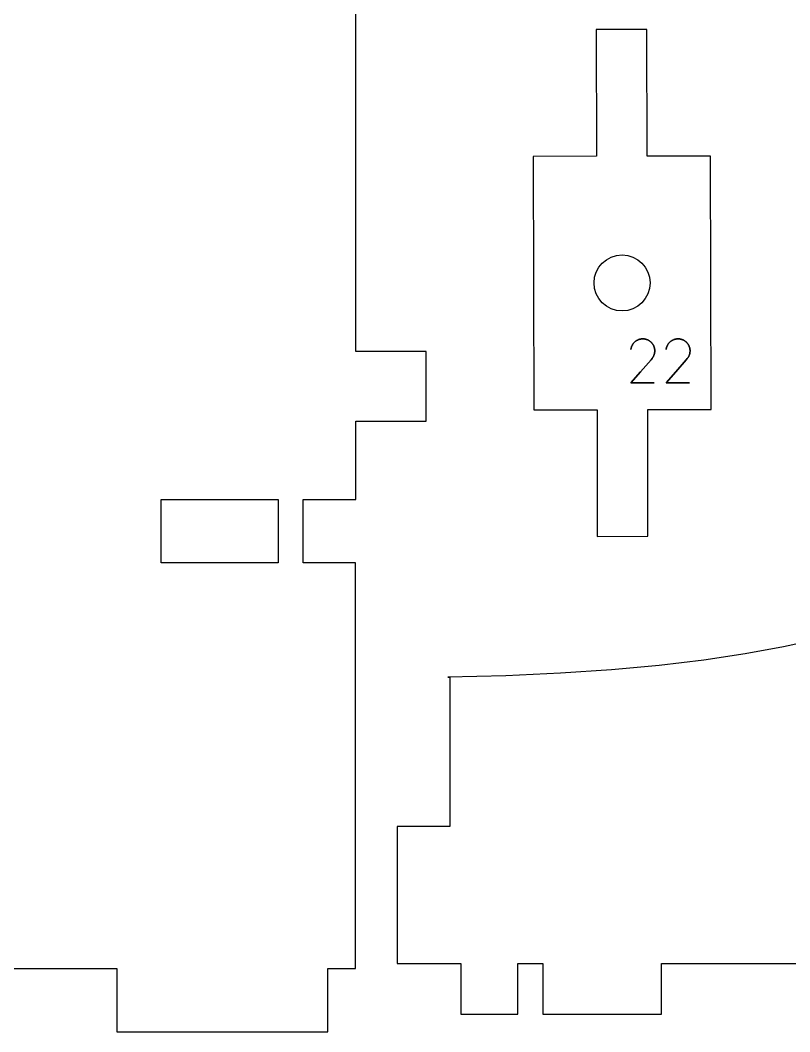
# Model space of a CAD drawing. Extents: x -24 to 6, y -20.7 to -0.7.
# Drawn here: x -17.152 to -13.507, y -12.215 to -7.425 of the extents above; entities that cross this region are included whole.
import ezdxf

# ---------------------------------------------------------------- set-up
doc = ezdxf.new("R2010")
doc.units = 0
doc.layers.add('LAYER_1', color=7, linetype='CONTINUOUS')

msp = doc.modelspace()

# ---------------------------------------------------------------- linework, layer by layer
at = {"layer": 'LAYER_1', "color": 250}
for p, q in [((-15.5622, -8.9941), (-15.5622, -7.3454)), ((-14.1839, -7.4691), (-14.4239, -7.4696)), ((-14.4239, -7.4696), (-14.4226, -8.0696)), ((-14.1826, -8.0691), (-14.1839, -7.4691)), ((-14.4226, -8.0696), (-14.7226, -8.0703)), ((-14.7226, -8.0703), (-14.7199, -9.2703)), ((-13.8826, -8.0684), (-14.1826, -8.0691)), ((-13.8799, -9.2684), (-13.8826, -8.0684)), ((-14.2483, -8.9568), (-14.2495, -8.9583)), ((-14.2495, -8.9583), (-14.2483, -8.9568)), ((-14.2471, -8.9552), (-14.2483, -8.9568)), ((-14.2483, -8.9568), (-14.2471, -8.9552)), ((-14.2459, -8.9537), (-14.2471, -8.9552)), ((-14.2471, -8.9552), (-14.2459, -8.9537)), ((-14.2446, -8.9522), (-14.2459, -8.9537)), ((-14.2459, -8.9537), (-14.2446, -8.9522)), ((-14.2432, -8.9508), (-14.2446, -8.9522)), ((-14.2446, -8.9522), (-14.2432, -8.9508)), ((-14.2418, -8.9495), (-14.2432, -8.9508)), ((-14.2432, -8.9508), (-14.2418, -8.9495)), ((-14.2403, -8.9481), (-14.2418, -8.9495)), ((-14.2418, -8.9495), (-14.2403, -8.9481)), ((-14.2388, -8.9469), (-14.2403, -8.9481)), ((-14.2403, -8.9481), (-14.2388, -8.9469)), ((-14.2373, -8.9457), (-14.2388, -8.9469)), ((-14.2388, -8.9469), (-14.2373, -8.9457)), ((-14.2357, -8.9445), (-14.2373, -8.9457)), ((-14.2373, -8.9457), (-14.2357, -8.9445)), ((-14.2341, -8.9434), (-14.2357, -8.9445)), ((-14.2357, -8.9445), (-14.2341, -8.9434)), ((-14.2324, -8.9424), (-14.2341, -8.9434)), ((-14.2341, -8.9434), (-14.2324, -8.9424)), ((-14.2307, -8.9414), (-14.2324, -8.9424)), ((-14.2324, -8.9424), (-14.2307, -8.9414)), ((-14.229, -8.9405), (-14.2307, -8.9414)), ((-14.2307, -8.9414), (-14.229, -8.9405)), ((-14.2272, -8.9396), (-14.229, -8.9405)), ((-14.229, -8.9405), (-14.2272, -8.9396)), ((-14.2254, -8.9388), (-14.2272, -8.9396)), ((-14.2272, -8.9396), (-14.2254, -8.9388)), ((-14.2236, -8.938), (-14.2254, -8.9388)), ((-14.2254, -8.9388), (-14.2236, -8.938)), ((-14.2217, -8.9374), (-14.2236, -8.938)), ((-14.2236, -8.938), (-14.2217, -8.9374)), ((-14.2199, -8.9367), (-14.2217, -8.9374)), ((-14.2217, -8.9374), (-14.2199, -8.9367)), ((-14.218, -8.9362), (-14.2199, -8.9367)), ((-14.2199, -8.9367), (-14.218, -8.9362)), ((-14.2161, -8.9357), (-14.218, -8.9362)), ((-14.218, -8.9362), (-14.2161, -8.9357)), ((-14.2142, -8.9353), (-14.2161, -8.9357)), ((-14.2161, -8.9357), (-14.2142, -8.9353)), ((-14.2122, -8.9349), (-14.2142, -8.9353)), ((-14.2142, -8.9353), (-14.2122, -8.9349)), ((-14.2103, -8.9347), (-14.2122, -8.9349)), ((-14.2122, -8.9349), (-14.2103, -8.9347)), ((-14.2083, -8.9344), (-14.2103, -8.9347)), ((-14.2103, -8.9347), (-14.2083, -8.9344)), ((-14.2064, -8.9343), (-14.2083, -8.9344)), ((-14.2083, -8.9344), (-14.2064, -8.9343)), ((-14.2044, -8.9342), (-14.2064, -8.9343)), ((-14.2064, -8.9343), (-14.2044, -8.9342)), ((-14.2025, -8.9342), (-14.2044, -8.9342)), ((-14.2044, -8.9342), (-14.2025, -8.9342)), ((-14.2005, -8.9342), (-14.2025, -8.9342)), ((-14.2025, -8.9342), (-14.2005, -8.9342)), ((-14.1985, -8.9344), (-14.2005, -8.9342)), ((-14.2005, -8.9342), (-14.1985, -8.9344)), ((-14.1966, -8.9346), (-14.1985, -8.9344)), ((-14.1985, -8.9344), (-14.1966, -8.9346)), ((-14.1946, -8.9348), (-14.1966, -8.9346)), ((-14.1966, -8.9346), (-14.1946, -8.9348)), ((-14.1927, -8.9351), (-14.1946, -8.9348)), ((-14.1946, -8.9348), (-14.1927, -8.9351)), ((-14.1908, -8.9355), (-14.1927, -8.9351)), ((-14.1927, -8.9351), (-14.1908, -8.9355)), ((-14.1889, -8.936), (-14.1908, -8.9355)), ((-14.1908, -8.9355), (-14.1889, -8.936)), ((-14.187, -8.9365), (-14.1889, -8.936)), ((-14.1889, -8.936), (-14.187, -8.9365)), ((-14.1851, -8.9371), (-14.187, -8.9365)), ((-14.187, -8.9365), (-14.1851, -8.9371)), ((-14.1832, -8.9378), (-14.1851, -8.9371)), ((-14.1851, -8.9371), (-14.1832, -8.9378)), ((-14.1814, -8.9385), (-14.1832, -8.9378)), ((-14.1832, -8.9378), (-14.1814, -8.9385)), ((-14.1796, -8.9393), (-14.1814, -8.9385)), ((-14.1814, -8.9385), (-14.1796, -8.9393)), ((-14.1778, -8.9401), (-14.1796, -8.9393)), ((-14.1796, -8.9393), (-14.1778, -8.9401)), ((-14.1761, -8.941), (-14.1778, -8.9401)), ((-14.1778, -8.9401), (-14.1761, -8.941)), ((-14.1744, -8.942), (-14.1761, -8.941)), ((-14.1761, -8.941), (-14.1744, -8.942)), ((-14.1727, -8.943), (-14.1744, -8.942)), ((-14.1744, -8.942), (-14.1727, -8.943)), ((-14.1711, -8.9441), (-14.1727, -8.943)), ((-14.1727, -8.943), (-14.1711, -8.9441)), ((-14.1695, -8.9452), (-14.1711, -8.9441)), ((-14.1711, -8.9441), (-14.1695, -8.9452)), ((-14.1679, -8.9464), (-14.1695, -8.9452)), ((-14.1695, -8.9452), (-14.1679, -8.9464)), ((-14.1664, -8.9477), (-14.1679, -8.9464)), ((-14.1679, -8.9464), (-14.1664, -8.9477)), ((-14.1649, -8.949), (-14.1664, -8.9477)), ((-14.1664, -8.9477), (-14.1649, -8.949)), ((-14.1635, -8.9503), (-14.1649, -8.949)), ((-14.1649, -8.949), (-14.1635, -8.9503)), ((-14.1621, -8.9517), (-14.1635, -8.9503)), ((-14.1635, -8.9503), (-14.1621, -8.9517)), ((-14.1608, -8.9531), (-14.1621, -8.9517)), ((-14.1621, -8.9517), (-14.1608, -8.9531)), ((-14.1595, -8.9546), (-14.1608, -8.9531)), ((-14.1608, -8.9531), (-14.1595, -8.9546)), ((-14.1582, -8.9562), (-14.1595, -8.9546)), ((-14.1595, -8.9546), (-14.1582, -8.9562)), ((-14.1571, -8.9577), (-14.1582, -8.9562)), ((-14.1582, -8.9562), (-14.1571, -8.9577)), ((-14.0813, -8.9568), (-14.0824, -8.9583)), ((-14.0824, -8.9583), (-14.0813, -8.9568)), ((-14.0801, -8.9552), (-14.0813, -8.9568)), ((-14.0813, -8.9568), (-14.0801, -8.9552)), ((-14.0788, -8.9537), (-14.0801, -8.9552)), ((-14.0801, -8.9552), (-14.0788, -8.9537)), ((-14.0775, -8.9522), (-14.0788, -8.9537)), ((-14.0788, -8.9537), (-14.0775, -8.9522)), ((-14.0761, -8.9508), (-14.0775, -8.9522)), ((-14.0775, -8.9522), (-14.0761, -8.9508)), ((-14.0747, -8.9495), (-14.0761, -8.9508)), ((-14.0761, -8.9508), (-14.0747, -8.9495)), ((-14.0732, -8.9481), (-14.0747, -8.9495)), ((-14.0747, -8.9495), (-14.0732, -8.9481)), ((-14.0717, -8.9469), (-14.0732, -8.9481)), ((-14.0732, -8.9481), (-14.0717, -8.9469)), ((-14.0702, -8.9457), (-14.0717, -8.9469)), ((-14.0717, -8.9469), (-14.0702, -8.9457)), ((-14.0686, -8.9445), (-14.0702, -8.9457)), ((-14.0702, -8.9457), (-14.0686, -8.9445)), ((-14.067, -8.9434), (-14.0686, -8.9445)), ((-14.0686, -8.9445), (-14.067, -8.9434)), ((-14.0653, -8.9424), (-14.067, -8.9434)), ((-14.067, -8.9434), (-14.0653, -8.9424)), ((-14.0636, -8.9414), (-14.0653, -8.9424)), ((-14.0653, -8.9424), (-14.0636, -8.9414)), ((-14.0619, -8.9405), (-14.0636, -8.9414)), ((-14.0636, -8.9414), (-14.0619, -8.9405)), ((-14.0601, -8.9396), (-14.0619, -8.9405)), ((-14.0619, -8.9405), (-14.0601, -8.9396)), ((-14.0583, -8.9388), (-14.0601, -8.9396)), ((-14.0601, -8.9396), (-14.0583, -8.9388)), ((-14.0565, -8.938), (-14.0583, -8.9388)), ((-14.0583, -8.9388), (-14.0565, -8.938)), ((-14.0547, -8.9374), (-14.0565, -8.938)), ((-14.0565, -8.938), (-14.0547, -8.9374)), ((-14.0528, -8.9367), (-14.0547, -8.9374)), ((-14.0547, -8.9374), (-14.0528, -8.9367)), ((-14.0509, -8.9362), (-14.0528, -8.9367)), ((-14.0528, -8.9367), (-14.0509, -8.9362)), ((-14.049, -8.9357), (-14.0509, -8.9362)), ((-14.0509, -8.9362), (-14.049, -8.9357)), ((-14.0471, -8.9353), (-14.049, -8.9357)), ((-14.049, -8.9357), (-14.0471, -8.9353)), ((-14.0452, -8.9349), (-14.0471, -8.9353)), ((-14.0471, -8.9353), (-14.0452, -8.9349)), ((-14.0432, -8.9347), (-14.0452, -8.9349)), ((-14.0452, -8.9349), (-14.0432, -8.9347)), ((-14.0413, -8.9344), (-14.0432, -8.9347)), ((-14.0432, -8.9347), (-14.0413, -8.9344)), ((-14.0393, -8.9343), (-14.0413, -8.9344)), ((-14.0413, -8.9344), (-14.0393, -8.9343)), ((-14.0373, -8.9342), (-14.0393, -8.9343)), ((-14.0393, -8.9343), (-14.0373, -8.9342)), ((-14.0354, -8.9342), (-14.0373, -8.9342)), ((-14.0373, -8.9342), (-14.0354, -8.9342)), ((-14.0334, -8.9342), (-14.0354, -8.9342)), ((-14.0354, -8.9342), (-14.0334, -8.9342)), ((-14.0315, -8.9344), (-14.0334, -8.9342)), ((-14.0334, -8.9342), (-14.0315, -8.9344)), ((-14.0295, -8.9346), (-14.0315, -8.9344)), ((-14.0315, -8.9344), (-14.0295, -8.9346)), ((-14.0276, -8.9348), (-14.0295, -8.9346)), ((-14.0295, -8.9346), (-14.0276, -8.9348)), ((-14.0256, -8.9351), (-14.0276, -8.9348)), ((-14.0276, -8.9348), (-14.0256, -8.9351)), ((-14.0237, -8.9355), (-14.0256, -8.9351)), ((-14.0256, -8.9351), (-14.0237, -8.9355)), ((-14.0218, -8.936), (-14.0237, -8.9355)), ((-14.0237, -8.9355), (-14.0218, -8.936)), ((-14.0199, -8.9365), (-14.0218, -8.936)), ((-14.0218, -8.936), (-14.0199, -8.9365)), ((-14.018, -8.9371), (-14.0199, -8.9365)), ((-14.0199, -8.9365), (-14.018, -8.9371)), ((-14.0162, -8.9378), (-14.018, -8.9371)), ((-14.018, -8.9371), (-14.0162, -8.9378)), ((-14.0143, -8.9385), (-14.0162, -8.9378)), ((-14.0162, -8.9378), (-14.0143, -8.9385)), ((-14.0125, -8.9393), (-14.0143, -8.9385)), ((-14.0143, -8.9385), (-14.0125, -8.9393)), ((-14.0108, -8.9401), (-14.0125, -8.9393)), ((-14.0125, -8.9393), (-14.0108, -8.9401)), ((-14.009, -8.941), (-14.0108, -8.9401)), ((-14.0108, -8.9401), (-14.009, -8.941)), ((-14.0073, -8.942), (-14.009, -8.941)), ((-14.009, -8.941), (-14.0073, -8.942)), ((-14.0056, -8.943), (-14.0073, -8.942)), ((-14.0073, -8.942), (-14.0056, -8.943)), ((-14.004, -8.9441), (-14.0056, -8.943)), ((-14.0056, -8.943), (-14.004, -8.9441)), ((-14.0024, -8.9452), (-14.004, -8.9441)), ((-14.004, -8.9441), (-14.0024, -8.9452)), ((-14.0008, -8.9464), (-14.0024, -8.9452)), ((-14.0024, -8.9452), (-14.0008, -8.9464)), ((-13.9993, -8.9477), (-14.0008, -8.9464)), ((-14.0008, -8.9464), (-13.9993, -8.9477)), ((-13.9978, -8.949), (-13.9993, -8.9477)), ((-13.9993, -8.9477), (-13.9978, -8.949)), ((-13.9964, -8.9503), (-13.9978, -8.949)), ((-13.9978, -8.949), (-13.9964, -8.9503)), ((-13.995, -8.9517), (-13.9964, -8.9503)), ((-13.9964, -8.9503), (-13.995, -8.9517)), ((-13.9937, -8.9531), (-13.995, -8.9517)), ((-13.995, -8.9517), (-13.9937, -8.9531)), ((-13.9924, -8.9546), (-13.9937, -8.9531)), ((-13.9937, -8.9531), (-13.9924, -8.9546)), ((-13.9912, -8.9562), (-13.9924, -8.9546)), ((-13.9924, -8.9546), (-13.9912, -8.9562)), ((-13.99, -8.9577), (-13.9912, -8.9562)), ((-13.9912, -8.9562), (-13.99, -8.9577)), ((-15.5596, -8.9946), (-15.5622, -8.9941)), ((-15.2296, -8.9946), (-15.5596, -8.9946)), ((-15.2296, -9.3246), (-15.2296, -8.9946)), ((-14.259, -8.9818), (-14.2593, -8.9838)), ((-14.2593, -8.9838), (-14.259, -8.9818)), ((-14.2587, -8.9799), (-14.259, -8.9818)), ((-14.259, -8.9818), (-14.2587, -8.9799)), ((-14.2583, -8.978), (-14.2587, -8.9799)), ((-14.2587, -8.9799), (-14.2583, -8.978)), ((-14.2578, -8.976), (-14.2583, -8.978)), ((-14.2583, -8.978), (-14.2578, -8.976)), ((-14.2572, -8.9742), (-14.2578, -8.976)), ((-14.2578, -8.976), (-14.2572, -8.9742)), ((-14.2566, -8.9723), (-14.2572, -8.9742)), ((-14.2572, -8.9742), (-14.2566, -8.9723)), ((-14.2559, -8.9704), (-14.2566, -8.9723)), ((-14.2566, -8.9723), (-14.2559, -8.9704)), ((-14.2552, -8.9686), (-14.2559, -8.9704)), ((-14.2559, -8.9704), (-14.2552, -8.9686)), ((-14.2544, -8.9668), (-14.2552, -8.9686)), ((-14.2552, -8.9686), (-14.2544, -8.9668)), ((-14.2535, -8.9651), (-14.2544, -8.9668)), ((-14.2544, -8.9668), (-14.2535, -8.9651)), ((-14.2526, -8.9633), (-14.2535, -8.9651)), ((-14.2535, -8.9651), (-14.2526, -8.9633)), ((-14.2516, -8.9616), (-14.2526, -8.9633)), ((-14.2526, -8.9633), (-14.2516, -8.9616)), ((-14.2506, -8.96), (-14.2516, -8.9616)), ((-14.2516, -8.9616), (-14.2506, -8.96)), ((-14.2495, -8.9583), (-14.2506, -8.96)), ((-14.2506, -8.96), (-14.2495, -8.9583)), ((-14.1559, -8.9593), (-14.1571, -8.9577)), ((-14.1571, -8.9577), (-14.1559, -8.9593)), ((-14.1549, -8.961), (-14.1559, -8.9593)), ((-14.1559, -8.9593), (-14.1549, -8.961)), ((-14.1539, -8.9627), (-14.1549, -8.961)), ((-14.1549, -8.961), (-14.1539, -8.9627)), ((-14.1529, -8.9644), (-14.1539, -8.9627)), ((-14.1539, -8.9627), (-14.1529, -8.9644)), ((-14.152, -8.9662), (-14.1529, -8.9644)), ((-14.1529, -8.9644), (-14.152, -8.9662)), ((-14.1512, -8.9679), (-14.152, -8.9662)), ((-14.152, -8.9662), (-14.1512, -8.9679)), ((-14.1504, -8.9697), (-14.1512, -8.9679)), ((-14.1512, -8.9679), (-14.1504, -8.9697)), ((-14.1497, -8.9716), (-14.1504, -8.9697)), ((-14.1504, -8.9697), (-14.1497, -8.9716)), ((-14.1491, -8.9734), (-14.1497, -8.9716)), ((-14.1497, -8.9716), (-14.1491, -8.9734)), ((-14.1485, -8.9753), (-14.1491, -8.9734)), ((-14.1491, -8.9734), (-14.1485, -8.9753)), ((-14.148, -8.9772), (-14.1485, -8.9753)), ((-14.1485, -8.9753), (-14.148, -8.9772)), ((-14.1485, -9.0064), (-14.148, -9.0045)), ((-14.148, -9.0045), (-14.1485, -9.0064)), ((-14.1476, -8.9791), (-14.148, -8.9772)), ((-14.148, -8.9772), (-14.1476, -8.9791)), ((-14.148, -9.0045), (-14.1476, -9.0025)), ((-14.1476, -9.0025), (-14.148, -9.0045)), ((-14.1472, -8.9811), (-14.1476, -8.9791)), ((-14.1476, -8.9791), (-14.1472, -8.9811)), ((-14.1476, -9.0025), (-14.1472, -9.0006)), ((-14.1472, -9.0006), (-14.1476, -9.0025)), ((-14.1469, -8.983), (-14.1472, -8.9811)), ((-14.1472, -8.9811), (-14.1469, -8.983)), ((-14.1472, -9.0006), (-14.1469, -8.9987)), ((-14.1469, -8.9987), (-14.1472, -9.0006)), ((-14.1467, -8.985), (-14.1469, -8.983)), ((-14.1469, -8.983), (-14.1467, -8.985)), ((-14.1469, -8.9987), (-14.1467, -8.9967)), ((-14.1467, -8.9967), (-14.1469, -8.9987)), ((-14.1465, -8.9869), (-14.1467, -8.985)), ((-14.1467, -8.985), (-14.1465, -8.9869)), ((-14.1467, -8.9967), (-14.1465, -8.9948)), ((-14.1465, -8.9948), (-14.1467, -8.9967)), ((-14.1464, -8.9889), (-14.1465, -8.9869)), ((-14.1465, -8.9869), (-14.1464, -8.9889)), ((-14.1465, -8.9948), (-14.1464, -8.9928)), ((-14.1464, -8.9928), (-14.1465, -8.9948)), ((-14.1464, -8.9908), (-14.1464, -8.9889)), ((-14.1464, -8.9889), (-14.1464, -8.9908)), ((-14.1464, -8.9928), (-14.1464, -8.9908)), ((-14.1464, -8.9908), (-14.1464, -8.9928)), ((-14.092, -8.9818), (-14.0922, -8.9838)), ((-14.0922, -8.9838), (-14.092, -8.9818)), ((-14.0916, -8.9799), (-14.092, -8.9818)), ((-14.092, -8.9818), (-14.0916, -8.9799)), ((-14.0912, -8.978), (-14.0916, -8.9799)), ((-14.0916, -8.9799), (-14.0912, -8.978)), ((-14.0907, -8.976), (-14.0912, -8.978)), ((-14.0912, -8.978), (-14.0907, -8.976)), ((-14.0902, -8.9742), (-14.0907, -8.976)), ((-14.0907, -8.976), (-14.0902, -8.9742)), ((-14.0896, -8.9723), (-14.0902, -8.9742)), ((-14.0902, -8.9742), (-14.0896, -8.9723)), ((-14.0889, -8.9704), (-14.0896, -8.9723)), ((-14.0896, -8.9723), (-14.0889, -8.9704)), ((-14.0881, -8.9686), (-14.0889, -8.9704)), ((-14.0889, -8.9704), (-14.0881, -8.9686)), ((-14.0873, -8.9668), (-14.0881, -8.9686)), ((-14.0881, -8.9686), (-14.0873, -8.9668)), ((-14.0865, -8.9651), (-14.0873, -8.9668)), ((-14.0873, -8.9668), (-14.0865, -8.9651)), ((-14.0855, -8.9633), (-14.0865, -8.9651)), ((-14.0865, -8.9651), (-14.0855, -8.9633)), ((-14.0846, -8.9616), (-14.0855, -8.9633)), ((-14.0855, -8.9633), (-14.0846, -8.9616)), ((-14.0835, -8.96), (-14.0846, -8.9616)), ((-14.0846, -8.9616), (-14.0835, -8.96)), ((-14.0824, -8.9583), (-14.0835, -8.96)), ((-14.0835, -8.96), (-14.0824, -8.9583)), ((-13.9889, -8.9593), (-13.99, -8.9577)), ((-13.99, -8.9577), (-13.9889, -8.9593)), ((-13.9878, -8.961), (-13.9889, -8.9593)), ((-13.9889, -8.9593), (-13.9878, -8.961)), ((-13.9868, -8.9627), (-13.9878, -8.961)), ((-13.9878, -8.961), (-13.9868, -8.9627)), ((-13.9859, -8.9644), (-13.9868, -8.9627)), ((-13.9868, -8.9627), (-13.9859, -8.9644)), ((-13.985, -8.9662), (-13.9859, -8.9644)), ((-13.9859, -8.9644), (-13.985, -8.9662)), ((-13.9841, -8.9679), (-13.985, -8.9662)), ((-13.985, -8.9662), (-13.9841, -8.9679)), ((-13.9834, -8.9697), (-13.9841, -8.9679)), ((-13.9841, -8.9679), (-13.9834, -8.9697)), ((-13.9827, -8.9716), (-13.9834, -8.9697)), ((-13.9834, -8.9697), (-13.9827, -8.9716)), ((-13.982, -8.9734), (-13.9827, -8.9716)), ((-13.9827, -8.9716), (-13.982, -8.9734)), ((-13.9815, -8.9753), (-13.982, -8.9734)), ((-13.982, -8.9734), (-13.9815, -8.9753)), ((-13.981, -8.9772), (-13.9815, -8.9753)), ((-13.9815, -8.9753), (-13.981, -8.9772)), ((-13.9814, -9.0064), (-13.9809, -9.0045)), ((-13.9809, -9.0045), (-13.9814, -9.0064)), ((-13.9805, -8.9791), (-13.981, -8.9772)), ((-13.981, -8.9772), (-13.9805, -8.9791)), ((-13.9809, -9.0045), (-13.9805, -9.0025)), ((-13.9805, -9.0025), (-13.9809, -9.0045)), ((-13.9801, -8.9811), (-13.9805, -8.9791)), ((-13.9805, -8.9791), (-13.9801, -8.9811)), ((-13.9805, -9.0025), (-13.9801, -9.0006)), ((-13.9801, -9.0006), (-13.9805, -9.0025)), ((-13.9798, -8.983), (-13.9801, -8.9811)), ((-13.9801, -8.9811), (-13.9798, -8.983)), ((-13.9801, -9.0006), (-13.9798, -8.9987)), ((-13.9798, -8.9987), (-13.9801, -9.0006)), ((-13.9796, -8.985), (-13.9798, -8.983)), ((-13.9798, -8.983), (-13.9796, -8.985)), ((-13.9798, -8.9987), (-13.9796, -8.9967)), ((-13.9796, -8.9967), (-13.9798, -8.9987)), ((-13.9794, -8.9869), (-13.9796, -8.985)), ((-13.9796, -8.985), (-13.9794, -8.9869)), ((-13.9796, -8.9967), (-13.9794, -8.9948)), ((-13.9794, -8.9948), (-13.9796, -8.9967)), ((-13.9793, -8.9889), (-13.9794, -8.9869)), ((-13.9794, -8.9869), (-13.9793, -8.9889)), ((-13.9794, -8.9948), (-13.9793, -8.9928)), ((-13.9793, -8.9928), (-13.9794, -8.9948)), ((-13.9793, -8.9908), (-13.9793, -8.9889)), ((-13.9793, -8.9889), (-13.9793, -8.9908)), ((-13.9793, -8.9928), (-13.9793, -8.9908)), ((-13.9793, -8.9908), (-13.9793, -8.9928)), ((-14.2139, -9.0907), (-14.1639, -9.0337)), ((-14.1639, -9.0337), (-14.2139, -9.0907)), ((-14.1639, -9.0337), (-14.1594, -9.0271)), ((-14.1594, -9.0271), (-14.1639, -9.0337)), ((-14.1594, -9.0271), (-14.1582, -9.0255)), ((-14.1582, -9.0255), (-14.1594, -9.0271)), ((-14.1582, -9.0255), (-14.157, -9.024)), ((-14.157, -9.024), (-14.1582, -9.0255)), ((-14.157, -9.024), (-14.1559, -9.0223)), ((-14.1559, -9.0223), (-14.157, -9.024)), ((-14.1559, -9.0223), (-14.1548, -9.0207)), ((-14.1548, -9.0207), (-14.1559, -9.0223)), ((-14.1548, -9.0207), (-14.1538, -9.019)), ((-14.1538, -9.019), (-14.1548, -9.0207)), ((-14.1538, -9.019), (-14.1529, -9.0173)), ((-14.1529, -9.0173), (-14.1538, -9.019)), ((-14.1529, -9.0173), (-14.152, -9.0155)), ((-14.152, -9.0155), (-14.1529, -9.0173)), ((-14.152, -9.0155), (-14.1512, -9.0137)), ((-14.1512, -9.0137), (-14.152, -9.0155)), ((-14.1512, -9.0137), (-14.1504, -9.0119)), ((-14.1504, -9.0119), (-14.1512, -9.0137)), ((-14.1504, -9.0119), (-14.1497, -9.0101)), ((-14.1497, -9.0101), (-14.1504, -9.0119)), ((-14.1497, -9.0101), (-14.1491, -9.0082)), ((-14.1491, -9.0082), (-14.1497, -9.0101)), ((-14.1491, -9.0082), (-14.1485, -9.0064)), ((-14.1485, -9.0064), (-14.1491, -9.0082)), ((-14.0468, -9.0907), (-13.9969, -9.0337)), ((-13.9969, -9.0337), (-14.0468, -9.0907)), ((-13.9969, -9.0337), (-13.9923, -9.0271)), ((-13.9923, -9.0271), (-13.9969, -9.0337)), ((-13.9923, -9.0271), (-13.9911, -9.0255)), ((-13.9911, -9.0255), (-13.9923, -9.0271)), ((-13.9911, -9.0255), (-13.9899, -9.024)), ((-13.9899, -9.024), (-13.9911, -9.0255)), ((-13.9899, -9.024), (-13.9888, -9.0223)), ((-13.9888, -9.0223), (-13.9899, -9.024)), ((-13.9888, -9.0223), (-13.9878, -9.0207)), ((-13.9878, -9.0207), (-13.9888, -9.0223)), ((-13.9878, -9.0207), (-13.9867, -9.019)), ((-13.9867, -9.019), (-13.9878, -9.0207)), ((-13.9867, -9.019), (-13.9858, -9.0173)), ((-13.9858, -9.0173), (-13.9867, -9.019)), ((-13.9858, -9.0173), (-13.9849, -9.0155)), ((-13.9849, -9.0155), (-13.9858, -9.0173)), ((-13.9849, -9.0155), (-13.9841, -9.0137)), ((-13.9841, -9.0137), (-13.9849, -9.0155)), ((-13.9841, -9.0137), (-13.9833, -9.0119)), ((-13.9833, -9.0119), (-13.9841, -9.0137)), ((-13.9833, -9.0119), (-13.9826, -9.0101)), ((-13.9826, -9.0101), (-13.9833, -9.0119)), ((-13.9826, -9.0101), (-13.982, -9.0082)), ((-13.982, -9.0082), (-13.9826, -9.0101)), ((-13.982, -9.0082), (-13.9814, -9.0064)), ((-13.9814, -9.0064), (-13.982, -9.0082)), ((-14.2599, -9.1418), (-14.2139, -9.0907)), ((-14.2139, -9.0907), (-14.2599, -9.1418)), ((-14.0928, -9.1418), (-14.0468, -9.0907)), ((-14.0468, -9.0907), (-14.0928, -9.1418)), ((-14.2599, -9.1418), (-14.1487, -9.1418)), ((-14.1487, -9.1418), (-14.2599, -9.1418)), ((-14.1487, -9.1418), (-14.1487, -9.1418)), ((-14.1487, -9.1418), (-14.1487, -9.1418)), ((-14.0928, -9.1418), (-13.9816, -9.1418)), ((-13.9816, -9.1418), (-14.0928, -9.1418)), ((-13.9816, -9.1418), (-13.9816, -9.1418)), ((-13.9816, -9.1418), (-13.9816, -9.1418)), ((-14.7199, -9.2703), (-14.4199, -9.2696)), ((-14.4199, -9.2696), (-14.4185, -9.8696)), ((-14.1799, -9.2691), (-13.8799, -9.2684)), ((-14.1785, -9.8691), (-14.1799, -9.2691)), ((-15.5622, -9.6955), (-15.5622, -9.3241)), ((-15.5622, -9.3241), (-15.5596, -9.3246)), ((-15.5596, -9.3246), (-15.2296, -9.3246)), ((-16.4848, -9.9955), (-16.4848, -9.6955)), ((-16.4848, -9.6955), (-15.9296, -9.6955)), ((-15.9296, -9.6955), (-15.9296, -9.9955)), ((-15.8117, -9.9955), (-15.8117, -9.6955)), ((-15.8117, -9.6955), (-15.5622, -9.6955)), ((-14.4185, -9.8696), (-14.1785, -9.8691)), ((-15.9296, -9.9955), (-16.4848, -9.9955)), ((-15.5648, -9.9955), (-15.8117, -9.9955)), ((-15.5648, -11.9154), (-15.5648, -9.9955)), ((-13.5361, -10.3928), (-13.7183, -10.4258)), ((-13.3674, -10.3564), (-13.5361, -10.3928)), ((-13.7183, -10.4258), (-13.9146, -10.4551)), ((-14.1255, -10.4805), (-14.3516, -10.5015)), ((-13.9146, -10.4551), (-14.1255, -10.4805)), ((-14.8515, -10.5296), (-15.1265, -10.5361)), ((-15.1265, -10.5361), (-15.1166, -10.5361)), ((-15.1166, -10.5361), (-15.1166, -11.2428)), ((-14.5934, -10.518), (-14.8515, -10.5296)), ((-14.3516, -10.5015), (-14.5934, -10.518)), ((-15.1166, -11.2428), (-15.3666, -11.2428)), ((-15.3666, -11.2428), (-15.3666, -11.8928)), ((-18.6948, -11.9154), (-16.6948, -11.9154)), ((-16.6948, -11.9154), (-16.6948, -12.2154)), ((-15.6948, -12.2154), (-15.6948, -11.9154)), ((-15.6948, -11.9154), (-15.5648, -11.9154)), ((-15.3666, -11.8928), (-15.0644, -11.8928)), ((-15.0644, -11.8928), (-15.0644, -12.1328)), ((-14.7944, -12.1328), (-14.7944, -11.8928)), ((-14.7944, -11.8928), (-14.6766, -11.8928)), ((-14.6766, -11.8928), (-14.6766, -12.1328)), ((-14.1144, -12.1328), (-14.1144, -11.8928)), ((-14.1144, -11.8928), (-13.3678, -11.8928)), ((-15.0644, -12.1328), (-14.7944, -12.1328)), ((-14.6766, -12.1328), (-14.1144, -12.1328)), ((-16.6948, -12.2154), (-15.6948, -12.2154))]:
    msp.add_line(p, q, dxfattribs=at)
msp.add_circle((-14.3013, -8.6693), 0.1325, dxfattribs=at)

doc.saveas('drawing.dxf')
